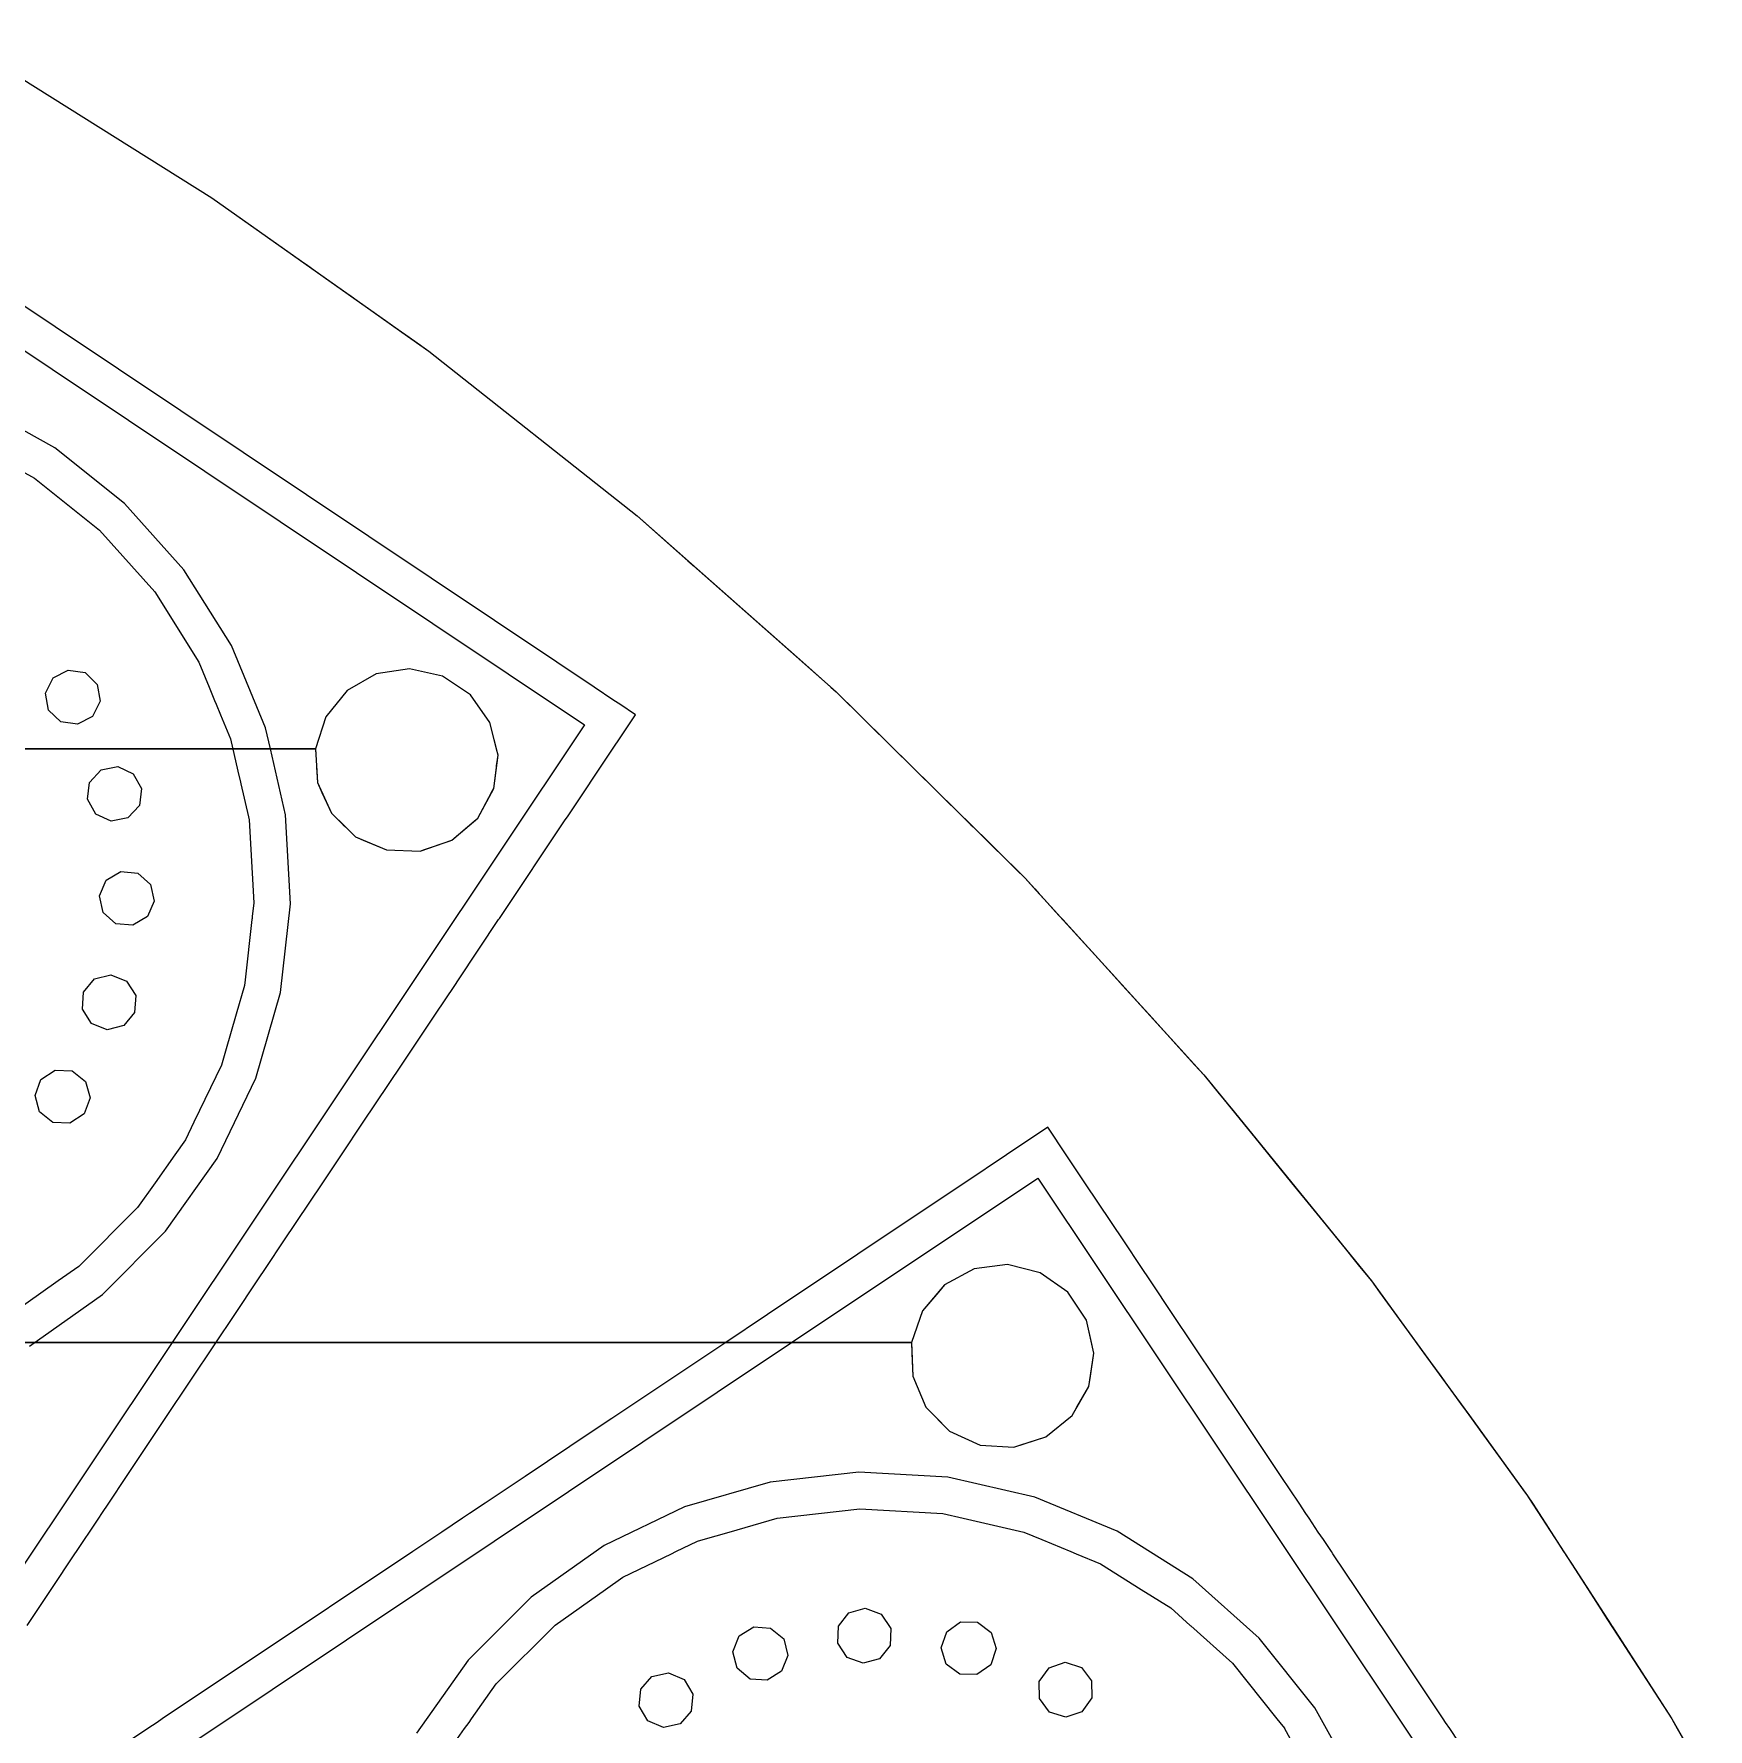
# Model space of a CAD drawing. Extents: x -26490 to 26500, y -26498 to 26498.
# Drawn here: x 13715 to 22840, y 13714 to 22953 of the extents above; entities that cross this region are included whole.
import ezdxf

# ---------------------------------------------------------------- set-up
doc = ezdxf.new("R2010")
doc.units = 0
for name, color, linetype in [('L0D0', 1, 'CONTINUOUS'), ('L1D0', 2, 'CONTINUOUS'), ('L2D0', 3, 'CONTINUOUS'), ('L3D0', 4, 'CONTINUOUS')]:
    doc.layers.add(name, color=color, linetype=linetype)

msp = doc.modelspace()

# ---------------------------------------------------------------- linework, layer by layer
at = {"layer": 'L0D0'}
for points in [[(13678.16, 14278.976), (13808.574, 14474.155), (13938.753, 14668.982), (13946.807, 14681.035), (13990.647, 14746.646), (14017.953, 14787.513), (14068.338, 14862.919), (14085.24, 14888.214), (14123.071, 14944.832), (14220.655, 15090.877), (14383.645, 15334.809), (14430.977, 15405.646), (14703.936, 15814.159), (14810.464, 15973.59), (14932.412, 16156.098), (14985.443, 16235.464), (15074.454, 16368.679), (15290.188, 16691.547), (15391.535, 16843.224), (15510.05, 17020.594), (15718.305, 17332.27), (15769.474, 17408.85), (15903.754, 17609.814), (16008.868, 17767.128), (16028.709, 17796.823), (16248.041, 18125.075), (16252.51, 18131.763), (16259.828, 18142.716), (16611.253, 18668.661), (16622.802, 18685.945), (16743.021, 18865.866), (16748.781, 18874.486), (16789.193, 18934.967), (16993.962, 19241.425), (16908.253, 19298.694), (16875.835, 19320.355), (16768.413, 19392.132), (16565.137, 19527.957), (11439.745, 22952.634)], [(13458.429, 22828.068), (14684.969, 22059.05), (15867.684, 21224.199), (17003.043, 20326.006), (17905.763, 19527.957), (18059.403, 19392.132), (18087.658, 19367.153), (18135.099, 19320.355), (18157.058, 19298.694), (18215.115, 19241.425), (18525.788, 18934.967), (18587.101, 18874.486), (18595.84, 18865.866), (18778.235, 18685.945), (18795.757, 18668.661), (19118.293, 18350.501), (19307.103, 18142.716), (19317.056, 18131.763), (19323.133, 18125.075), (19621.41, 17796.823), (19648.393, 17767.128), (19791.342, 17609.814), (19973.954, 17408.85), (20043.541, 17332.27), (20091.871, 17279.083), (20302.168, 17020.594), (20446.469, 16843.224), (20569.867, 16691.547), (20832.54, 16368.679), (20940.918, 16235.464), (21005.487, 16156.098), (21138.087, 15973.59), (21253.921, 15814.159), (21550.723, 15405.646), (21602.189, 15334.809), (21779.416, 15090.877), (21856.415, 14984.897), (21882.304, 14944.832), (21918.889, 14888.214), (21935.234, 14862.919), (21983.959, 14787.513), (22010.366, 14746.646), (22052.763, 14681.035), (22060.551, 14668.982), (22186.444, 14474.155), (22312.564, 14278.976), (22314.639, 14275.765), (22642.114, 13768.975), (22652.823, 13750.23), (22672.363, 13716.027), (22805.313, 13483.31)], [(11328.631, 22786.341), (16716.554, 19186.245), (13116.459, 13798.322)], [(13691.951, 15801.327), (14088.448, 16082.657), (14432.22, 16426.428), (14713.55, 16822.925), (14924.488, 17260.945), (15059.077, 17728.111), (15113.51, 18211.219), (15086.251, 18696.62), (15004.117, 19056.47), (15249.656, 19056.47), (15260.262, 18873.027), (15336.419, 18705.802), (15467.841, 18577.381), (15636.78, 18505.107), (15820.42, 18498.742), (15993.958, 18559.144), (16133.957, 18678.157), (16221.51, 18839.706), (16244.793, 19021.974), (16200.66, 19200.346), (16095.073, 19350.729), (15942.291, 19452.815), (15762.948, 19492.816), (15581.265, 19465.329), (15421.781, 19374.068), (15306.034, 19231.357), (15249.656, 19056.47), (15004.117, 19056.47), (14978.068, 19170.596), (14792.021, 19619.754), (14533.365, 20031.402), (14209.41, 20393.908), (13829.311, 20697.026), (13403.808, 20932.194)], [(13322.119, 20749.638), (13718.197, 20530.732), (14072.011, 20248.576), (14373.563, 19911.139), (14614.332, 19527.957), (14670.592, 19392.132), (14700.323, 19320.355), (14709.295, 19298.694), (14733.017, 19241.425), (14787.513, 19109.86), (14827.431, 18934.967), (14841.236, 18874.486), (14843.203, 18865.866), (14884.269, 18685.945), (14888.214, 18668.661), (14913.588, 18216.828), (14905.238, 18142.716), (14904.004, 18131.763), (14903.25, 18125.075), (14866.265, 17796.823), (14862.919, 17767.129), (14862.919, 17767.128), (14817.598, 17609.814), (14759.701, 17408.85), (14737.639, 17332.27), (14587.544, 17020.594), (14541.287, 16924.54), (14483.59, 16843.224), (14375.969, 16691.547), (14279.412, 16555.462), (13959.414, 16235.464), (13847.558, 16156.098), (13590.336, 15973.59)], [(21587.168, 13483.31), (21431.672, 13716.027), (21408.818, 13750.23), (21396.293, 13768.975), (21057.667, 14275.765), (21055.521, 14278.976), (20925.107, 14474.155), (20794.928, 14668.982), (20786.874, 14681.035), (20743.034, 14746.646), (20715.728, 14787.513), (20665.343, 14862.919), (20648.441, 14888.214), (20610.61, 14944.832), (20513.026, 15090.877), (20350.036, 15334.809), (20302.704, 15405.646), (20029.744, 15814.159), (19923.216, 15973.59), (19801.268, 16156.098), (19748.237, 16235.464), (19659.226, 16368.679), (19443.492, 16691.547), (19352.539, 16827.668), (19342.145, 16843.224), (19241.425, 16993.962), (19015.83, 16843.224), (18788.829, 16691.547), (18305.623, 16368.679), (18106.253, 16235.464), (17987.473, 16156.098), (17714.33, 15973.59), (17475.725, 15814.159), (16864.342, 15405.646), (16758.327, 15334.809), (16393.257, 15090.877), (16174.685, 14944.832), (16089.95, 14888.214), (16052.094, 14862.919), (15939.241, 14787.513), (15878.079, 14746.646), (15779.886, 14681.035), (15761.847, 14668.982), (15470.268, 14474.155), (15178.162, 14278.976), (15173.356, 14275.765), (14414.891, 13768.975), (14386.837, 13750.23), (14335.649, 13716.027), (13987.363, 13483.31)], [(13798.322, 13116.459), (17845.085, 15820.42), (18498.742, 15820.42), (18505.107, 15636.78), (18577.381, 15467.841), (18705.802, 15336.419), (18873.027, 15260.262), (19056.47, 15249.656), (19231.357, 15306.034), (19374.068, 15421.781), (19465.329, 15581.265), (19492.816, 15762.948), (19452.815, 15942.291), (19350.729, 16095.073), (19200.346, 16200.66), (19021.974, 16244.793), (18839.706, 16221.51), (18678.157, 16133.957), (18559.144, 15993.958), (18498.742, 15820.42), (17845.085, 15820.42), (19186.245, 16716.554), (22786.341, 11328.631)], [(20932.194, 13403.808), (20697.026, 13829.311), (20393.908, 14209.41), (20031.402, 14533.365), (19619.754, 14792.021), (19170.596, 14978.068), (18696.62, 15086.251), (18211.219, 15113.51), (17728.111, 15059.077), (17260.945, 14924.488), (16822.925, 14713.55), (16426.428, 14432.22), (16082.657, 14088.448), (15801.327, 13691.951)], [(15973.59, 13590.336), (16062.773, 13716.027), (16087.041, 13750.23), (16100.341, 13768.975), (16235.464, 13959.414), (16555.462, 14279.412), (16829.926, 14474.155), (16924.54, 14541.287), (17189.702, 14668.982), (17214.73, 14681.035), (17332.27, 14737.639), (17363.534, 14746.646), (17505.387, 14787.513), (17767.129, 14862.919), (17991.628, 14888.214), (18216.828, 14913.588), (18668.661, 14888.214), (18779.485, 14862.919), (19109.86, 14787.513), (19208.522, 14746.646), (19366.921, 14681.035), (19396.02, 14668.982), (19527.957, 14614.332), (19751.048, 14474.155), (19911.139, 14373.563), (20016.982, 14278.976), (20020.575, 14275.765), (20248.576, 14072.011), (20490.238, 13768.975), (20505.187, 13750.23), (20530.732, 13718.197), (20531.931, 13716.027), (20660.55, 13483.31)]]:
    msp.add_lwpolyline(points, dxfattribs=at)
at = {"layer": 'L1D0'}
for points in [[(13458.429, 22828.068), (14684.969, 22059.05), (15434.092, 21530.261), (15437.155, 21528.099), (15476.319, 21500.454), (15644.922, 21381.441), (15721.475, 21327.404), (15730.492, 21321.039), (15821.534, 21256.775), (15830.254, 21250.62), (15867.684, 21224.199), (17003.043, 20326.006), (17279.53, 20081.578), (17315.359, 20049.903), (18087.658, 19367.153), (18786.131, 18678.157), (18800.629, 18663.855), (18813.58, 18651.08), (18822.345, 18642.434), (18834.005, 18630.932), (18906.78, 18559.144), (19036.911, 18430.779), (19067.193, 18400.908), (19118.293, 18350.501), (19169.758, 18293.864), (19194.923, 18266.17), (19223.306, 18234.935), (19283.663, 18168.512), (19347.702, 18098.037), (19591.455, 17829.788), (19750.372, 17654.901), (20091.871, 17279.083), (20175.888, 17175.812), (20239.866, 17097.173), (21005.487, 16156.098), (21291.127, 15762.948), (21423.128, 15581.265), (21539, 15421.781), (21856.415, 14984.897), (21861.853, 14976.481), (21954.822, 14832.605), (21977.113, 14798.109), (22073.358, 14649.162), (22094.89, 14615.84), (22311.099, 14281.242), (22315.213, 14274.876), (22642.114, 13768.975), (22840.056, 13422.496)], [(6464.602, 19056.47), (15249.656, 19056.47), (15260.262, 18873.027), (15336.419, 18705.802), (15364.71, 18678.157), (15379.346, 18663.855), (15392.42, 18651.08), (15401.268, 18642.434), (15413.039, 18630.932), (15467.841, 18577.381), (15510.47, 18559.144), (15636.78, 18505.107), (15820.42, 18498.742), (15993.958, 18559.144), (16078.405, 18630.932), (16091.935, 18642.434), (16102.106, 18651.08), (16117.133, 18663.855), (16133.957, 18678.157), (16221.51, 18839.706), (16244.793, 19021.974), (16200.66, 19200.346), (16095.073, 19350.729), (15942.291, 19452.815), (15762.948, 19492.816), (15581.265, 19465.329), (15421.781, 19374.068), (15306.034, 19231.357), (15249.656, 19056.47), (6464.602, 19056.47)], [(-18498.742, 15820.42), (18498.742, 15820.42), (18500.734, 15762.948), (18505.107, 15636.78), (18528.857, 15581.265), (18577.381, 15467.841), (18622.389, 15421.781), (18705.802, 15336.419), (18873.027, 15260.262), (19056.47, 15249.656), (19231.357, 15306.034), (19374.068, 15421.781), (19465.329, 15581.265), (19492.816, 15762.948), (19452.815, 15942.291), (19350.729, 16095.073), (19200.346, 16200.66), (19021.974, 16244.793), (18839.706, 16221.51), (18678.157, 16133.957), (18559.144, 15993.958), (18498.742, 15820.42), (-18498.742, 15820.42)]]:
    msp.add_lwpolyline(points, dxfattribs=at)
at = {"layer": 'L2D0'}
for points in [[(13458.429, 22828.068), (14684.969, 22059.05), (15172.908, 21714.625), (15200.251, 21695.324), (15247.456, 21662.003), (15476.319, 21500.454), (15651.391, 21376.875), (15721.476, 21327.404), (15867.684, 21224.199), (17003.043, 20326.006), (17201.869, 20150.234), (17232.406, 20123.238), (18087.658, 19367.153), (18402.614, 19056.47), (18404.438, 19054.671), (18496.435, 18963.922), (18504.322, 18956.142), (18643.781, 18818.575), (18834.005, 18630.932), (18888.293, 18577.381), (18906.781, 18559.144), (18910.573, 18555.403), (18961.561, 18505.107), (19118.293, 18350.501), (19178.133, 18284.647), (19238.425, 18218.296), (19257.622, 18197.17), (19347.702, 18098.037), (19482.983, 17949.161), (19619.634, 17798.777), (19781.718, 17620.405), (20091.871, 17279.083), (20933.328, 16244.793), (21005.487, 16156.098), (21049.824, 16095.073), (21249.372, 15820.42), (21291.128, 15762.948), (21382.794, 15636.78), (21423.128, 15581.265), (21505.535, 15467.841), (21539, 15421.781), (21656.351, 15260.262), (21736.314, 15150.202), (21840, 15007.491), (21856.415, 14984.897), (21861.853, 14976.481), (22073.359, 14649.162), (22094.891, 14615.84), (22245.797, 14382.302), (22276.183, 14335.278), (22642.114, 13768.975), (22705.948, 13657.24)], [(13450.545, 19056.47), (15249.656, 19056.47), (15249.76, 19054.671), (15255.007, 18963.922), (15255.457, 18956.142), (15260.262, 18873.027), (15285.06, 18818.575), (15336.419, 18705.802), (15413.039, 18630.932), (15467.841, 18577.381), (15510.47, 18559.144), (15519.214, 18555.403), (15636.78, 18505.107), (15820.42, 18498.742), (15838.707, 18505.107), (15983.21, 18555.403), (15993.958, 18559.144), (16015.411, 18577.381), (16078.405, 18630.932), (16133.957, 18678.157), (16210.058, 18818.575), (16221.51, 18839.706), (16236.384, 18956.142), (16237.378, 18963.922), (16244.793, 19021.974), (16236.703, 19054.671), (16236.258, 19056.47), (16200.66, 19200.346), (16095.073, 19350.729), (15942.291, 19452.815), (15762.948, 19492.816), (15581.265, 19465.329), (15421.781, 19374.068), (15306.034, 19231.357), (15249.656, 19056.47), (13450.545, 19056.47)], [(-18498.742, 15820.42), (18498.742, 15820.42), (18500.734, 15762.948), (18505.107, 15636.78), (18528.857, 15581.265), (18577.381, 15467.841), (18622.389, 15421.781), (18705.802, 15336.419), (18873.027, 15260.262), (19056.47, 15249.656), (19089.37, 15260.262), (19231.357, 15306.034), (19374.068, 15421.781), (19400.425, 15467.841), (19465.329, 15581.265), (19473.728, 15636.78), (19492.816, 15762.948), (19479.997, 15820.42), (19452.815, 15942.291), (19350.729, 16095.073), (19200.346, 16200.66), (19021.974, 16244.793), (18839.706, 16221.51), (18678.157, 16133.957), (18645.102, 16095.073), (18559.144, 15993.958), (18498.742, 15820.42), (-18498.742, 15820.42)]]:
    msp.add_lwpolyline(points, dxfattribs=at)
at = {"layer": 'L3D0'}
for points in [[(13953.004, 19189.7), (13861.267, 19203.058), (13794.901, 19267.786), (13779.256, 19359.161), (13820.309, 19442.281), (13902.377, 19485.396), (13994.115, 19472.04), (14060.481, 19407.311), (14076.125, 19315.935), (14035.073, 19232.815)], [(14136.579, 18661.433), (14052.409, 18700.289), (14007.152, 18781.196), (14018.096, 18873.254), (14081.06, 18941.296), (14171.993, 18959.336), (14256.162, 18920.48), (14301.418, 18839.572), (14290.475, 18747.516), (14227.511, 18679.472)], [(14254.917, 18094.262), (14162.605, 18102.785), (14092.931, 18163.94), (14072.511, 18254.367), (14109.142, 18339.528), (14188.833, 18386.894), (14281.146, 18378.371), (14350.819, 18317.217), (14371.24, 18226.79), (14334.609, 18141.629)], [(14115.035, 17525.357), (14028.941, 17559.739), (13979.5, 17638.159), (13985.595, 17730.664), (14044.898, 17801.919), (14134.758, 17824.708), (14220.852, 17790.326), (14270.294, 17711.906), (14264.199, 17619.401), (14204.895, 17548.146)], [(13912.012, 17015.919), (13819.379, 17019.582), (13746.591, 17076.994), (13721.45, 17166.225), (13753.559, 17253.192), (13830.654, 17304.676), (13923.287, 17301.013), (13996.074, 17243.601), (14021.215, 17154.37), (13989.106, 17067.403)], [(18234.536, 14071.997), (18147.593, 14104.173), (18096.169, 14181.308), (18099.904, 14273.938), (18157.371, 14346.682), (18246.622, 14371.753), (18333.564, 14339.577), (18384.989, 14262.442), (18381.254, 14169.812), (18323.786, 14097.069)], [(17711.794, 13979.471), (17619.293, 13985.638), (17548.085, 14044.996), (17525.365, 14134.875), (17559.813, 14220.941), (17638.272, 14270.323), (17730.772, 14264.156), (17801.981, 14204.798), (17824.7, 14114.92), (17790.251, 14028.852)], [(18854.731, 14010.991), (18762.034, 14012.291), (18687.806, 14067.829), (18660.399, 14156.39), (18690.281, 14244.147), (18766.039, 14297.58), (18858.734, 14296.28), (18932.962, 14240.742), (18960.369, 14152.18), (18930.488, 14064.423)], [(19339.383, 13777.702), (19250.871, 13805.269), (19195.467, 13879.597), (19194.334, 13972.295), (19247.902, 14047.956), (19335.714, 14077.68), (19424.225, 14050.112), (19479.63, 13975.785), (19480.763, 13883.087), (19427.194, 13807.425)], [(17146.393, 13721.978), (17061.26, 13758.675), (17013.957, 13838.403), (17022.55, 13930.71), (17083.759, 14000.336), (17174.202, 14020.686), (17259.335, 13983.989), (17306.639, 13904.261), (17298.045, 13811.955), (17236.837, 13742.329)]]:
    msp.add_lwpolyline(points, close=True, dxfattribs=at)

doc.saveas('drawing.dxf')
